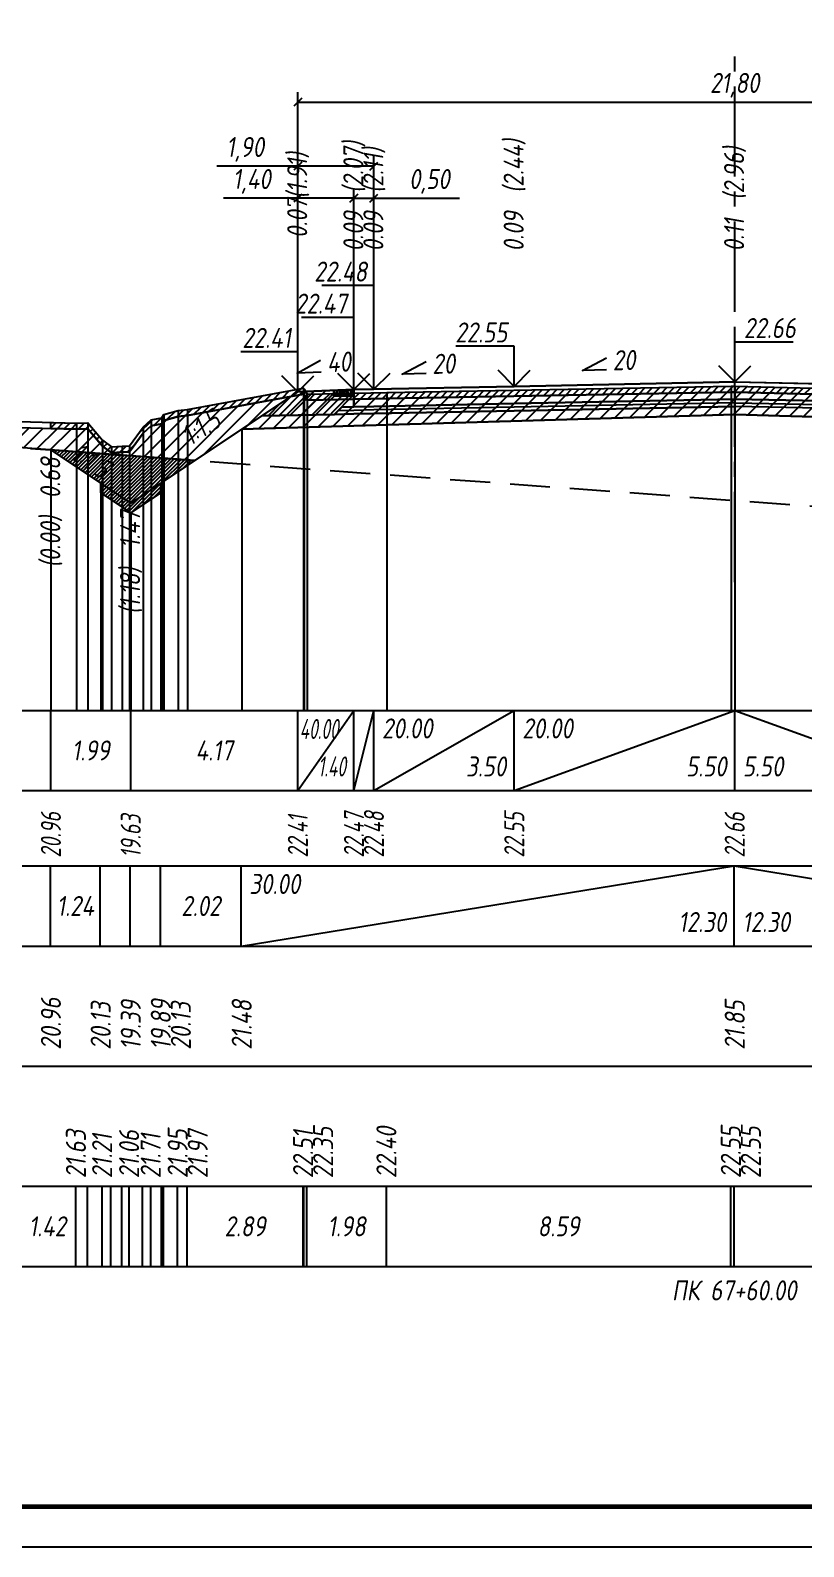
# Model space of a CAD drawing. Extents: x -717 to 1451, y -133302 to 233.
# Drawn here: x 102.4 to 198.9, y -106286.4 to -106097.1 of the extents above; entities that cross this region are included whole.
import ezdxf
from ezdxf.enums import TextEntityAlignment as Align

# ---------------------------------------------------------------- set-up
doc = ezdxf.new("R2010")
doc.units = 0
doc.linetypes.add('осевая2', pattern=[1.125, 0.75, -0.125, 0.125, -0.125])
doc.linetypes.add('штриховая', pattern=[0.75, 0.5, -0.25])
for name, color, linetype in [('Интерполированный поперечник', 2, 'Continuous'), ('Код_510', 7, 'Continuous'), ('Код_514', 1, 'Continuous'), ('Код_516', 1, 'Continuous'), ('Контур_0', 7, 'Continuous'), ('Контур_2521', 7, 'Continuous'), ('Контур_2564', 7, 'Continuous'), ('Контур_2660', 7, 'Continuous'), ('Контур_2665', 7, 'Continuous'), ('Контур_400', 7, 'Continuous'), ('Контур_508', 7, 'Continuous'), ('Контур_512', 7, 'Continuous'), ('Контур_513', 7, 'Continuous'), ('Контур_818', 7, 'Continuous'), ('Красный поперечник', 1, 'Continuous'), ('Объём_2501', 7, 'Continuous'), ('Объём_2564', 7, 'Continuous'), ('Объём_2650', 7, 'Continuous'), ('Объём_2660', 7, 'Continuous'), ('Объём_2661', 7, 'Continuous'), ('Объём_2663', 7, 'Continuous'), ('Объём_2665', 7, 'Continuous'), ('Объём_2666', 7, 'Continuous'), ('Ось', 1, 'осевая2'), ('Откосы', 7, 'Continuous'), ('Отметки покрытия', 7, 'Continuous'), ('Подписи поперечников', 7, 'Continuous'), ('Рабочие отметки', 7, 'Continuous'), ('Рабочие отметки доп.', 7, 'Continuous'), ('Таблица', 7, 'Continuous'), ('Уклоны проезжей части', 7, 'Continuous'), ('Черный поперечник', 3, 'Continuous')]:
    doc.layers.add(name, color=color, linetype=linetype)
for name, color, linetype, true_color in [('Контур_2540', 2, 'Continuous', 0xffff00), ('Контур_2560', 2, 'Continuous', 0xffff00), ('Контур_2561', 7, 'Continuous', 0xff8040), ('Контур_2562', 3, 'Continuous', 0x00ff00), ('Контур_2563', 7, 'Continuous', 0xff8000), ('Контур_2570', 7, 'Continuous', 0x80ff00), ('Контур_2583', 3, 'Continuous', 0x00ff00), ('Контур_2736', 4, 'Continuous', 0x00ffff), ('Контур_2737', 4, 'Continuous', 0x00ffff), ('Контур_2738', 4, 'Continuous', 0x00ffff), ('Контур_2739', 4, 'Continuous', 0x00ffff), ('Контур_2741', 4, 'Continuous', 0x00ffff), ('Контур_2742', 4, 'Continuous', 0x00ffff), ('Контур_2743', 4, 'Continuous', 0x00ffff), ('Контур_2744', 7, 'Continuous', 0xa4ffff), ('Контур_2745', 7, 'Continuous', 0xa4ffff), ('Контур_2747', 4, 'Continuous', 0x00ffff), ('Контур_2748', 4, 'Continuous', 0x00ffff), ('Контур_2749', 4, 'Continuous', 0x00ffff), ('Контур_2750', 4, 'Continuous', 0x00ffff), ('Контур_2751', 4, 'Continuous', 0x00ffff), ('Контур_2752', 4, 'Continuous', 0x00ffff), ('Контур_402', 7, 'Continuous', 0xff6464), ('Контур_703', 4, 'Continuous', 0x00ffff), ('Контур_705', 4, 'Continuous', 0x00ffff), ('Контур_707', 4, 'Continuous', 0x00ffff), ('Контур_720', 131, 'Continuous', 0xaaffff), ('Объём_2500', 7, 'Continuous', 0xc0c0c0), ('Объём_2520', 7, 'Continuous', 0x80ffff), ('Объём_2540', 2, 'Continuous', 0xffff00), ('Объём_2560', 2, 'Continuous', 0xffff00), ('Объём_2561', 7, 'Continuous', 0xff8040), ('Объём_2562', 3, 'Continuous', 0x00ff00), ('Объём_2563', 7, 'Continuous', 0xff8000), ('Объём_2570', 7, 'Continuous', 0x80ff00), ('Объём_2580', 3, 'Continuous', 0x00ff00), ('Объём_2583', 3, 'Continuous', 0x00ff00), ('Объём_2594', 3, 'Continuous', 0x00ff00), ('Объём_2600', 7, 'Continuous', 0x808000), ('Объём_2620', 2, 'Continuous', 0xffff00)]:
    doc.layers.add(name, color=color, linetype=linetype, true_color=true_color)
doc.styles.get("Standard").update_dxf_attribs({"font": 'txt', "height": 2.5})
doc.styles.add('М', font='romand.shx', dxfattribs={"width": 0.8, "oblique": 10, "height": 2.5})
doc.dimstyles.new('ISO-25', dxfattribs={"dimtxt": 2.5, "dimasz": 2.5, "dimexe": 1.25, "dimexo": 0.625, "dimtad": 1, "dimtxsty": 'Standard', "dimcen": 2.5, "dimadec": 0, "dimazin": 0, "dimtfac": 1, "dimtmove": 0, "dimatfit": 3, "dimfxl": 1, "dimarcsym": 0})

# ---------------------------------------------------------------- blocks, each defined once
blk = doc.blocks.new('_Oblique')
at = {"color": 0, "linetype": 'ByBlock', "lineweight": -2}
blk.add_line((-0.5, -0.5), (0.5, 0.5), dxfattribs=at)
blk = doc.blocks.new('*D2163')
at = {"color": 0, "lineweight": -2, "transparency": 16777216}
for p, q in [((135.8, -106141.65), (135.8, -106116.8)), ((142.8, -106141.37), (142.8, -106116.8)), ((135.8, -106118.05), (126.52, -106118.05)), ((142.8, -106118.05), (135.8, -106118.05))]:
    blk.add_line(p, q, dxfattribs=at)
at = {"layer": 'Defpoints', "color": 0, "transparency": 16777216}
for p in [(142.8, -106118.05), (135.8, -106142.28), (142.8, -106142)]:
    blk.add_point(p, dxfattribs=at)
at = {"color": 0, "lineweight": -2, "transparency": 16777216, "rotation": 180}
blk.add_blockref('_Oblique', (135.8, -106118.05), dxfattribs=at)
at = {"color": 0, "lineweight": -2, "transparency": 16777216}
blk.add_blockref('_Oblique', (142.8, -106118.05), dxfattribs=at)
at = {"color": 0, "transparency": 16777216, "insert": (130.06, -106115.94), "char_height": 2.5, "width": 8.75, "attachment_point": 5, "style": 'М'}
blk.add_mtext('1,40', dxfattribs=at)
blk = doc.blocks.new('*D2165')
at = {"color": 0, "lineweight": -2, "transparency": 16777216}
for p, q in [((142.8, -106141.37), (142.8, -106116.8)), ((145.3, -106141.32), (145.3, -106116.8)), ((142.8, -106118.05), (145.3, -106118.05)), ((145.3, -106118.05), (155.98, -106118.05))]:
    blk.add_line(p, q, dxfattribs=at)
at = {"layer": 'Defpoints', "color": 0, "transparency": 16777216}
for p in [(145.3, -106118.05), (142.8, -106142), (145.3, -106141.95)]:
    blk.add_point(p, dxfattribs=at)
at = {"color": 0, "lineweight": -2, "transparency": 16777216, "rotation": 180}
blk.add_blockref('_Oblique', (142.8, -106118.05), dxfattribs=at)
at = {"color": 0, "lineweight": -2, "transparency": 16777216}
blk.add_blockref('_Oblique', (145.3, -106118.05), dxfattribs=at)
at = {"color": 0, "transparency": 16777216, "insert": (152.22, -106115.94), "char_height": 2.5, "width": 9.1667, "attachment_point": 5, "style": 'М'}
blk.add_mtext('0,50', dxfattribs=at)
blk = doc.blocks.new('*D2168')
at = {"color": 0, "lineweight": -2, "transparency": 16777216}
for p, q in [((135.8, -106141.65), (135.8, -106112.8)), ((145.3, -106141.32), (145.3, -106112.8)), ((135.8, -106114.05), (125.7, -106114.05)), ((145.3, -106114.05), (135.8, -106114.05))]:
    blk.add_line(p, q, dxfattribs=at)
at = {"layer": 'Defpoints', "color": 0, "transparency": 16777216}
for p in [(145.3, -106114.05), (135.8, -106142.28), (145.3, -106141.95)]:
    blk.add_point(p, dxfattribs=at)
at = {"color": 0, "lineweight": -2, "transparency": 16777216, "rotation": 180}
blk.add_blockref('_Oblique', (135.8, -106114.05), dxfattribs=at)
at = {"color": 0, "lineweight": -2, "transparency": 16777216}
blk.add_blockref('_Oblique', (145.3, -106114.05), dxfattribs=at)
at = {"color": 0, "transparency": 16777216, "insert": (129.24, -106111.94), "char_height": 2.5, "width": 8.75, "attachment_point": 5, "style": 'М'}
blk.add_mtext('1,90', dxfattribs=at)
blk = doc.blocks.new('*D2169')
at = {"color": 0, "lineweight": -2, "transparency": 16777216}
for p, q in [((135.8, -106141.65), (135.8, -106104.8)), ((244.8, -106141.65), (244.8, -106104.8)), ((135.8, -106106.05), (244.8, -106106.05))]:
    blk.add_line(p, q, dxfattribs=at)
at = {"layer": 'Defpoints', "color": 0, "transparency": 16777216}
for p in [(244.8, -106106.05), (135.8, -106142.28), (244.8, -106142.28)]:
    blk.add_point(p, dxfattribs=at)
at = {"color": 0, "lineweight": -2, "transparency": 16777216, "rotation": 180}
blk.add_blockref('_Oblique', (135.8, -106106.05), dxfattribs=at)
at = {"color": 0, "lineweight": -2, "transparency": 16777216}
blk.add_blockref('_Oblique', (244.8, -106106.05), dxfattribs=at)
at = {"color": 0, "transparency": 16777216, "insert": (190.3, -106103.94), "char_height": 2.5, "width": 11.25, "attachment_point": 5, "style": 'М'}
blk.add_mtext('21,80', dxfattribs=at)

msp = doc.modelspace()

# ---------------------------------------------------------------- hatches: boundary and pattern name
h = msp.add_hatch()
h.set_pattern_fill('ANSI37', color=256, scale=0.1)
h.set_pattern_definition([(45, (141.55457, -106142.23688), (-0.22451, 0.22451), []), (135, (141.55457, -106142.23688), (-0.22451, -0.22451), [])])
h.paths.add_polyline_path([(140.305, -106142.037), (140.305, -106142.74), (142.805, -106142.74), (142.805, -106141.937), (141.555, -106142.237)])
at = {"layer": 'Объём_2563'}
h = msp.add_hatch(dxfattribs=at)
h.set_pattern_fill('ANSI31', color=256, scale=0.3)
h.paths.add_polyline_path([(141.305, -106144.117), (142.805, -106144.087), (142.805, -106142.74), (140.305, -106142.74), (140.305, -106142.037), (135.805, -106142.217), (131.305, -106145.217), (140.386, -106145.035)])
at = {"layer": 'Объём_2570'}
h = msp.add_hatch(dxfattribs=at)
h.set_pattern_fill('ANSI31', color=256, scale=0.2)
h.paths.add_polyline_path([(189.874, -106142.251), (146.91, -106143.042), (136.987, -106143.263), (136.606, -106142.634), (136.515, -106142.498), (122.053, -106145.191), (120.869, -106145.294), (119.09, -106145.797), (118.839, -106146.198), (117.503, -106146.461), (116.501, -106147.387), (114.813, -106149.718), (113.894, -106149.759), (112.55, -106149.834), (111.445, -106148.988), (109.62, -106146.829), (108.177, -106146.9), (105, -106146.803), (105, -106146.053), (108.177, -106146.15), (109.62, -106146.079), (111.445, -106148.238), (112.55, -106149.084), (113.894, -106149.009), (114.813, -106148.968), (116.501, -106146.637), (117.503, -106145.711), (118.839, -106145.448), (119.09, -106145.047), (120.869, -106144.544), (122.053, -106144.441), (136.515, -106141.748), (136.606, -106141.884), (136.987, -106142.513), (146.91, -106142.292), (189.874, -106141.501), (190.305, -106141.512), (190.305, -106142.262)])
h = msp.add_hatch(dxfattribs=at)
h.set_pattern_fill('ANSI31', color=256, scale=0.2)
h.paths.add_polyline_path([(274.479, -106154.584), (256.263, -106144.866), (254.577, -106144.008), (253.955, -106145.152), (241.644, -106143.53), (227.827, -106143.215), (190.305, -106142.262), (190.305, -106141.512), (227.827, -106142.465), (241.644, -106142.78), (253.955, -106144.402), (254.577, -106143.258), (256.263, -106144.116), (274.479, -106153.834)])
at = {"layer": 'Объём_2600'}
h = msp.add_hatch(dxfattribs=at)
h.set_pattern_fill('ANSI31', color=6, scale=0.4)
h.paths.add_polyline_path([(80, -106146.823), (92.85, -106147), (101.057, -106146.682), (108.177, -106146.9), (109.62, -106146.829), (111.445, -106148.988), (112.55, -106149.834), (113.894, -106149.759), (114.813, -106149.718), (116.501, -106147.387), (117.503, -106146.461), (118.839, -106146.198), (119.09, -106145.797), (120.869, -106145.294), (122.053, -106145.191), (136.515, -106142.498), (136.606, -106142.634), (136.987, -106143.263), (146.91, -106143.042), (189.874, -106142.251), (190.305, -106142.262), (190.305, -106145.037), (128.807, -106146.882), (122.937, -106150.796), (80, -106147.621)])
h = msp.add_hatch(dxfattribs=at)
h.set_pattern_fill('ANSI31', color=6, scale=0.4)
h.paths.add_polyline_path([(227.827, -106143.215), (241.644, -106143.53), (253.955, -106145.152), (254.577, -106144.008), (256.263, -106144.866), (275.677, -106155.223), (286.128, -106160.127), (286.3, -106160.158), (291.968, -106160.847), (292.6, -106160.006), (292.836, -106159.605), (296.095, -106161.064), (296.246, -106161.144), (299.479, -106161.563), (299.479, -106163.848), (274.479, -106162), (251.802, -106146.882), (190.305, -106145.037), (190.305, -106142.262)])
at = {"layer": 'Объём_2620'}
h = msp.add_hatch(dxfattribs=at)
h.set_pattern_fill('ANSI31', color=2, scale=0.1)
h.paths.add_polyline_path([(112.483, -106150.023), (122.937, -106150.796), (118.713, -106153.611), (118.713, -106154.813), (114.963, -106157.313), (111.213, -106154.813), (111.213, -106153.611), (105, -106149.47)])

# ---------------------------------------------------------------- linework, layer by layer
at = {"flags": 128}
msp.add_lwpolyline([(-30.054, -106286.421), (389.946, -106286.421), (389.946, -105989.421), (-30.054, -105989.421)], close=True, dxfattribs=at)
at = {"const_width": 0.6, "flags": 128}
msp.add_lwpolyline([(-10.054, -106281.421), (384.946, -106281.421), (384.946, -105994.421), (-10.054, -105994.421)], close=True, dxfattribs=at)
msp.add_lwpolyline([(140.305, -106142.037), (140.305, -106142.74), (142.805, -106142.74), (142.805, -106141.937), (141.555, -106142.237), (140.305, -106142.037)])
at = {"layer": 'Интерполированный поперечник', "linetype": 'штриховая', "ltscale": 10, "flags": 128}
msp.add_lwpolyline([(80, -106147.621), (299.479, -106163.848)], dxfattribs=at)
at = {"layer": 'Код_510'}
for p, q in [((108.122, -106251.421), (108.122, -106241.421)), ((109.566, -106251.421), (109.566, -106241.421)), ((111.391, -106251.421), (111.391, -106241.421)), ((112.496, -106251.421), (112.496, -106241.421)), ((113.84, -106251.421), (113.84, -106241.421)), ((114.758, -106251.421), (114.758, -106241.421)), ((116.447, -106251.421), (116.447, -106241.421)), ((117.449, -106251.421), (117.449, -106241.421)), ((118.784, -106251.421), (118.784, -106241.421)), ((119.036, -106251.421), (119.036, -106241.421)), ((120.815, -106251.421), (120.815, -106241.421)), ((121.998, -106251.421), (121.998, -106241.421)), ((136.461, -106251.421), (136.461, -106241.421)), ((136.552, -106251.421), (136.552, -106241.421)), ((136.933, -106251.421), (136.933, -106241.421)), ((146.856, -106251.421), (146.856, -106241.421)), ((189.82, -106251.421), (189.82, -106241.421)), ((190.25, -106251.421), (190.25, -106241.421))]:
    msp.add_line(p, q, dxfattribs=at)
at = {"layer": 'Код_514'}
for p, q in [((105, -106192), (105, -106182)), ((114.963, -106192), (114.963, -106182)), ((135.805, -106192), (135.805, -106182)), ((135.805, -106192), (142.805, -106182)), ((142.805, -106192), (142.805, -106182)), ((142.805, -106192), (145.305, -106182)), ((145.305, -106192), (145.305, -106182)), ((145.305, -106192), (162.805, -106182)), ((162.805, -106192), (162.805, -106182)), ((162.805, -106192), (190.305, -106182)), ((190.305, -106192), (190.305, -106182)), ((190.305, -106182), (217.805, -106192))]:
    msp.add_line(p, q, dxfattribs=at)
at = {"layer": 'Код_516'}
for p, q in [((104.946, -106211.421), (104.946, -106201.421)), ((111.159, -106211.421), (111.159, -106201.421)), ((111.159, -106211.421), (111.159, -106201.421)), ((114.909, -106211.421), (114.909, -106201.421)), ((118.659, -106211.421), (118.659, -106201.421)), ((118.659, -106211.421), (118.659, -106201.421)), ((128.753, -106211.421), (128.753, -106201.421)), ((128.753, -106211.421), (190.25, -106201.421)), ((190.25, -106211.421), (190.25, -106201.421)), ((190.25, -106201.421), (251.748, -106211.421))]:
    msp.add_line(p, q, dxfattribs=at)
at = {"layer": 'Контур_0', "flags": 128}
for points in [[(190.305, -106140.987), (162.805, -106141.537), (145.305, -106141.887), (145.305, -106141.887), (145.305, -106141.887), (145.305, -106141.887), (145.305, -106141.887), (142.805, -106141.937), (142.805, -106144.087), (145.305, -106144.037), (145.305, -106144.037), (145.305, -106144.037), (145.305, -106144.037), (145.305, -106144.037), (145.305, -106144.037), (162.805, -106143.687), (190.305, -106143.137), (190.305, -106140.987)], [(190.305, -106140.987), (217.805, -106141.537), (235.305, -106141.887), (235.305, -106141.887), (235.305, -106141.887), (235.305, -106141.887), (235.305, -106141.887), (235.305, -106141.887), (237.805, -106141.937), (237.805, -106144.087), (235.305, -106144.037), (235.305, -106144.037), (235.305, -106144.037), (235.305, -106144.037), (235.305, -106144.037), (235.305, -106144.037), (217.805, -106143.687), (190.305, -106143.137), (190.305, -106140.987)], [(135.805, -106142.217), (122.937, -106150.796), (122.937, -106150.796), (122.937, -106150.796), (122.937, -106150.796), (122.937, -106150.796), (122.937, -106150.796), (122.937, -106150.796), (122.937, -106150.796), (122.937, -106150.796), (122.937, -106150.796), (122.937, -106150.796), (122.937, -106150.796), (122.937, -106150.796), (122.937, -106150.796), (114.963, -106156.111), (114.963, -106156.111), (105, -106149.47), (105, -106149.47), (105, -106149.47), (105, -106149.47), (105, -106149.47), (105, -106149.47), (105, -106149.47), (105, -106149.47), (105, -106149.47), (105, -106149.47), (105, -106149.47), (105, -106149.47), (105, -106149.47)], [(135.805, -106142.217), (122.937, -106150.796), (122.937, -106150.796), (122.937, -106150.796), (122.937, -106150.796), (122.937, -106150.796), (122.937, -106150.796), (122.937, -106150.796), (122.937, -106150.796), (122.937, -106150.796), (122.937, -106150.796), (122.937, -106150.796), (122.937, -106150.796), (122.937, -106150.796), (122.937, -106150.796), (114.963, -106156.111)], [(135.805, -106142.217), (135.805, -106142.217)], [(190.305, -106143.137), (162.805, -106143.687), (145.305, -106144.037), (145.305, -106144.037), (145.305, -106144.037), (145.305, -106144.037), (145.305, -106144.037), (145.305, -106144.037), (142.805, -106144.087), (141.305, -106144.117), (140.386, -106145.035), (142.805, -106144.987), (145.305, -106144.937), (145.305, -106144.937), (145.305, -106144.937), (145.305, -106144.937), (145.305, -106144.937), (145.305, -106144.937), (162.805, -106144.587), (190.305, -106144.037), (190.305, -106143.137)], [(190.305, -106143.137), (217.805, -106143.687), (235.305, -106144.037), (235.305, -106144.037), (235.305, -106144.037), (235.305, -106144.037), (235.305, -106144.037), (235.305, -106144.037), (237.805, -106144.087), (239.305, -106144.117), (240.223, -106145.035), (237.805, -106144.987), (235.305, -106144.937), (235.305, -106144.937), (235.305, -106144.937), (235.305, -106144.937), (235.305, -106144.937), (235.305, -106144.937), (217.805, -106144.587), (190.305, -106144.037), (190.305, -106143.137)], [(131.305, -106145.217), (140.386, -106145.035), (141.305, -106144.117), (142.805, -106144.087)]]:
    msp.add_lwpolyline(points, dxfattribs=at)
at = {"layer": 'Контур_2521', "color": 250, "flags": 128}
for points in [[(190.305, -106143.587), (162.805, -106144.137), (145.305, -106144.487), (145.305, -106144.487), (145.305, -106144.487), (145.305, -106144.487), (145.305, -106144.487), (145.305, -106144.487), (142.805, -106144.537), (140.846, -106144.576)], [(190.305, -106143.587), (217.805, -106144.137), (235.305, -106144.487), (235.305, -106144.487), (235.305, -106144.487), (235.305, -106144.487), (235.305, -106144.487), (235.305, -106144.487), (237.805, -106144.537), (239.764, -106144.576)]]:
    msp.add_lwpolyline(points, dxfattribs=at)
at = {"layer": 'Контур_2540', "flags": 128}
for points in [[(162.805, -106144.587), (145.305, -106144.937), (142.805, -106144.987), (140.386, -106145.035), (131.305, -106145.217), (128.807, -106146.882), (190.305, -106145.037), (190.305, -106144.037), (162.805, -106144.587)], [(190.305, -106145.037), (251.802, -106146.882), (249.305, -106145.217), (240.223, -106145.035), (237.805, -106144.987), (235.305, -106144.937), (217.805, -106144.587), (190.305, -106144.037), (190.305, -106145.037)]]:
    msp.add_lwpolyline(points, dxfattribs=at)
at = {"layer": 'Контур_2560', "flags": 128}
msp.add_lwpolyline([(135.805, -106142.217), (135.805, -106142.217), (135.805, -106142.217), (142.805, -106141.937)], dxfattribs=at)
at = {"layer": 'Контур_2561', "flags": 128}
msp.add_lwpolyline([(142.805, -106141.937), (142.805, -106141.937), (135.805, -106142.217), (135.805, -106142.217), (142.805, -106141.937)], dxfattribs=at)
at = {"layer": 'Контур_2562', "flags": 128}
msp.add_lwpolyline([(135.805, -106142.217), (135.805, -106142.217), (135.805, -106142.217), (135.805, -106142.217), (135.805, -106142.217)], dxfattribs=at)
at = {"layer": 'Контур_2563', "flags": 128}
msp.add_lwpolyline([(141.305, -106144.117), (142.805, -106144.087), (142.805, -106141.937), (135.805, -106142.217), (131.305, -106145.217), (140.386, -106145.035), (141.305, -106144.117)], dxfattribs=at)
at = {"layer": 'Контур_2564', "flags": 128}
msp.add_lwpolyline([(135.805, -106142.217), (142.805, -106141.937)], dxfattribs=at)
at = {"layer": 'Контур_2570', "flags": 128}
msp.add_lwpolyline([(101.057, -106146.682), (108.177, -106146.9), (109.62, -106146.829), (111.445, -106148.988), (112.55, -106149.834), (113.894, -106149.759), (114.813, -106149.718), (116.501, -106147.387), (117.503, -106146.461), (118.839, -106146.198), (119.09, -106145.797), (120.869, -106145.294), (122.053, -106145.191), (136.515, -106142.498), (136.606, -106142.634), (136.987, -106143.263), (146.91, -106143.042), (189.874, -106142.251), (190.305, -106142.262), (227.827, -106143.215)], dxfattribs=at)
at = {"layer": 'Контур_2583', "flags": 128}
msp.add_lwpolyline([(114.963, -106157.313), (118.713, -106154.813), (118.713, -106153.611), (114.963, -106156.111), (111.213, -106153.611), (111.213, -106154.813), (114.963, -106157.313)], dxfattribs=at)
at = {"layer": 'Контур_2660', "flags": 128}
for points in [[(128.807, -106146.882), (190.305, -106145.037)], [(190.305, -106145.037), (251.802, -106146.882)]]:
    msp.add_lwpolyline(points, dxfattribs=at)
at = {"layer": 'Контур_2665', "flags": 128}
msp.add_lwpolyline([(135.805, -106142.217), (135.805, -106142.217)], dxfattribs=at)
at = {"layer": 'Контур_2736', "flags": 128}
for points in [[(135.805, -106142.217), (122.937, -106150.796)], [(122.937, -106150.796), (114.963, -106156.111)]]:
    msp.add_lwpolyline(points, dxfattribs=at)
at = {"layer": 'Контур_2737', "flags": 128}
msp.add_lwpolyline([(122.937, -106150.796), (122.937, -106150.796)], dxfattribs=at)
at = {"layer": 'Контур_2738', "flags": 128}
msp.add_lwpolyline([(122.937, -106150.796), (122.937, -106150.796)], dxfattribs=at)
at = {"layer": 'Контур_2739', "flags": 128}
msp.add_lwpolyline([(122.937, -106150.796), (122.937, -106150.796)], dxfattribs=at)
at = {"layer": 'Контур_2741', "flags": 128}
msp.add_lwpolyline([(105, -106149.47), (105, -106149.47)], dxfattribs=at)
at = {"layer": 'Контур_2742', "flags": 128}
msp.add_lwpolyline([(105, -106149.47), (105, -106149.47)], dxfattribs=at)
at = {"layer": 'Контур_2743', "flags": 128}
msp.add_lwpolyline([(105, -106149.47), (105, -106149.47)], dxfattribs=at)
at = {"layer": 'Контур_2744', "flags": 128}
msp.add_lwpolyline([(105, -106149.47), (105, -106149.47)], dxfattribs=at)
msp.add_lwpolyline([(105, -106149.47), (105, -106149.47)], dxfattribs=at)
msp.add_lwpolyline([(105, -106149.47), (105, -106149.47)], dxfattribs=at)
msp.add_lwpolyline([(105, -106149.47), (105, -106149.47)], dxfattribs=at)
msp.add_lwpolyline([(105, -106149.47), (105, -106149.47)], dxfattribs=at)
msp.add_lwpolyline([(105, -106149.47), (105, -106149.47)], dxfattribs=at)
at = {"layer": 'Контур_2745', "flags": 128}
msp.add_lwpolyline([(122.937, -106150.796), (122.937, -106150.796)], dxfattribs=at)
msp.add_lwpolyline([(122.937, -106150.796), (122.937, -106150.796)], dxfattribs=at)
msp.add_lwpolyline([(122.937, -106150.796), (122.937, -106150.796)], dxfattribs=at)
msp.add_lwpolyline([(122.937, -106150.796), (122.937, -106150.796)], dxfattribs=at)
msp.add_lwpolyline([(122.937, -106150.796), (122.937, -106150.796)], dxfattribs=at)
msp.add_lwpolyline([(122.937, -106150.796), (122.937, -106150.796)], dxfattribs=at)
at = {"layer": 'Контур_2747', "flags": 128}
msp.add_lwpolyline([(122.937, -106150.796), (122.937, -106150.796)], dxfattribs=at)
at = {"layer": 'Контур_2748', "flags": 128}
msp.add_lwpolyline([(122.937, -106150.796), (122.937, -106150.796)], dxfattribs=at)
at = {"layer": 'Контур_2749', "flags": 128}
msp.add_lwpolyline([(122.937, -106150.796), (122.937, -106150.796)], dxfattribs=at)
at = {"layer": 'Контур_2750', "flags": 128}
msp.add_lwpolyline([(105, -106149.47), (105, -106149.47)], dxfattribs=at)
at = {"layer": 'Контур_2751', "flags": 128}
msp.add_lwpolyline([(105, -106149.47), (105, -106149.47)], dxfattribs=at)
at = {"layer": 'Контур_2752', "flags": 128}
msp.add_lwpolyline([(105, -106149.47), (105, -106149.47)], dxfattribs=at)
at = {"layer": 'Контур_400', "flags": 128}
for points in [[(142.805, -106141.937), (145.305, -106141.887), (145.305, -106141.887), (145.305, -106141.887), (145.305, -106141.887), (145.305, -106141.887), (145.305, -106141.887), (162.805, -106141.537), (190.305, -106140.987)], [(190.305, -106140.987), (217.805, -106141.537), (235.305, -106141.887), (235.305, -106141.887), (235.305, -106141.887), (235.305, -106141.887), (235.305, -106141.887), (235.305, -106141.887), (237.805, -106141.937)]]:
    msp.add_lwpolyline(points, dxfattribs=at)
at = {"layer": 'Контур_402', "flags": 128}
msp.add_lwpolyline([(128.807, -106146.882), (190.305, -106145.037), (251.802, -106146.882)], dxfattribs=at)
at = {"layer": 'Контур_508', "flags": 128}
msp.add_lwpolyline([(105, -106149.47), (111.213, -106153.611), (111.213, -106154.813), (114.963, -106157.313), (118.713, -106154.813), (118.713, -106153.611), (128.807, -106146.882), (190.305, -106145.037), (251.802, -106146.882), (274.479, -106162)], dxfattribs=at)
at = {"layer": 'Контур_512', "flags": 128}
msp.add_lwpolyline([(105, -106149.47), (111.213, -106153.611), (111.213, -106154.813), (114.963, -106157.313), (118.713, -106154.813), (118.713, -106153.611), (128.807, -106146.882), (190.305, -106145.037), (251.802, -106146.882), (274.479, -106162)], dxfattribs=at)
at = {"layer": 'Контур_513', "flags": 128}
msp.add_lwpolyline([(105, -106149.47), (111.213, -106153.611), (111.213, -106154.813), (114.963, -106157.313), (118.713, -106154.813), (118.713, -106153.611), (128.807, -106146.882), (190.305, -106145.037), (251.802, -106146.882), (274.479, -106162)], dxfattribs=at)
at = {"layer": 'Контур_703', "flags": 128}
msp.add_lwpolyline([(135.805, -106142.217), (122.937, -106150.796)], dxfattribs=at)
at = {"layer": 'Контур_705', "flags": 128}
msp.add_lwpolyline([(122.937, -106150.796), (122.937, -106150.796)], dxfattribs=at)
at = {"layer": 'Контур_707', "flags": 128}
msp.add_lwpolyline([(114.963, -106156.111), (105, -106149.47)], dxfattribs=at)
at = {"layer": 'Контур_720', "flags": 128}
msp.add_lwpolyline([(114.963, -106156.111), (114.963, -106156.111)], dxfattribs=at)
at = {"layer": 'Контур_818', "flags": 128}
msp.add_lwpolyline([(105, -106146.803), (108.177, -106146.9), (109.62, -106146.829), (111.445, -106148.988), (112.55, -106149.834), (113.894, -106149.759), (114.813, -106149.718), (116.501, -106147.387), (117.503, -106146.461), (118.839, -106146.198), (119.09, -106145.797), (120.869, -106145.294), (122.053, -106145.191), (136.515, -106142.498), (136.606, -106142.634), (136.987, -106143.263), (146.91, -106143.042), (189.874, -106142.251), (190.305, -106142.262), (227.827, -106143.215)], dxfattribs=at)
at = {"layer": 'Красный поперечник'}
for p, q in [((145.305, -106141.887), (162.805, -106141.537)), ((162.805, -106141.537), (190.305, -106140.987)), ((190.305, -106140.987), (217.805, -106141.537)), ((114.963, -106156.111), (135.805, -106142.217)), ((135.805, -106142.217), (142.805, -106141.937)), ((142.805, -106141.937), (145.305, -106141.887)), ((190.305, -106145.037), (190.305, -106182)), ((128.807, -106146.882), (128.807, -106182)), ((105, -106149.47), (105, -106182)), ((105, -106149.47), (114.963, -106156.111)), ((111.213, -106153.611), (111.213, -106182)), ((111.213, -106154.813), (111.213, -106182)), ((118.713, -106153.611), (118.713, -106182)), ((118.713, -106154.813), (118.713, -106182)), ((114.963, -106157.313), (114.963, -106182))]:
    msp.add_line(p, q, dxfattribs=at)
at = {"layer": 'Объём_2500', "flags": 128}
for points in [[(190.305, -106140.987), (162.805, -106141.537), (145.305, -106141.887), (145.305, -106141.887), (145.305, -106141.887), (145.305, -106141.887), (145.305, -106141.887), (142.805, -106141.937), (142.805, -106144.087), (145.305, -106144.037), (145.305, -106144.037), (145.305, -106144.037), (145.305, -106144.037), (145.305, -106144.037), (145.305, -106144.037), (162.805, -106143.687), (190.305, -106143.137), (190.305, -106140.987)], [(190.305, -106140.987), (217.805, -106141.537), (235.305, -106141.887), (235.305, -106141.887), (235.305, -106141.887), (235.305, -106141.887), (235.305, -106141.887), (235.305, -106141.887), (237.805, -106141.937), (237.805, -106144.087), (235.305, -106144.037), (235.305, -106144.037), (235.305, -106144.037), (235.305, -106144.037), (235.305, -106144.037), (235.305, -106144.037), (217.805, -106143.687), (190.305, -106143.137), (190.305, -106140.987)]]:
    msp.add_lwpolyline(points, dxfattribs=at)
at = {"layer": 'Объём_2501', "flags": 128}
for points in [[(142.805, -106141.937), (145.305, -106141.887), (145.305, -106141.887), (145.305, -106141.887), (145.305, -106141.887), (145.305, -106141.887), (145.305, -106141.887), (162.805, -106141.537), (190.305, -106140.987)], [(190.305, -106140.987), (217.805, -106141.537), (235.305, -106141.887), (235.305, -106141.887), (235.305, -106141.887), (235.305, -106141.887), (235.305, -106141.887), (235.305, -106141.887), (237.805, -106141.937)]]:
    msp.add_lwpolyline(points, dxfattribs=at)
at = {"layer": 'Объём_2520', "color": 250, "flags": 128}
for points in [[(190.305, -106143.137), (162.805, -106143.687), (145.305, -106144.037), (145.305, -106144.037), (145.305, -106144.037), (145.305, -106144.037), (145.305, -106144.037), (145.305, -106144.037), (142.805, -106144.087), (141.305, -106144.117), (140.386, -106145.035), (142.805, -106144.987), (145.305, -106144.937), (145.305, -106144.937), (145.305, -106144.937), (145.305, -106144.937), (145.305, -106144.937), (145.305, -106144.937), (162.805, -106144.587), (190.305, -106144.037), (190.305, -106143.137)], [(190.305, -106143.137), (217.805, -106143.687), (235.305, -106144.037), (235.305, -106144.037), (235.305, -106144.037), (235.305, -106144.037), (235.305, -106144.037), (235.305, -106144.037), (237.805, -106144.087), (239.305, -106144.117), (240.223, -106145.035), (237.805, -106144.987), (235.305, -106144.937), (235.305, -106144.937), (235.305, -106144.937), (235.305, -106144.937), (235.305, -106144.937), (235.305, -106144.937), (217.805, -106144.587), (190.305, -106144.037), (190.305, -106143.137)]]:
    msp.add_lwpolyline(points, dxfattribs=at)
at = {"layer": 'Объём_2540', "flags": 128}
for points in [[(162.805, -106144.587), (145.305, -106144.937), (142.805, -106144.987), (140.386, -106145.035), (131.305, -106145.217), (128.807, -106146.882), (190.305, -106145.037), (190.305, -106144.037), (162.805, -106144.587)], [(190.305, -106145.037), (251.802, -106146.882), (249.305, -106145.217), (240.223, -106145.035), (237.805, -106144.987), (235.305, -106144.937), (217.805, -106144.587), (190.305, -106144.037), (190.305, -106145.037)]]:
    msp.add_lwpolyline(points, dxfattribs=at)
at = {"layer": 'Объём_2560', "flags": 128}
msp.add_lwpolyline([(135.805, -106142.217), (135.805, -106142.217), (135.805, -106142.217), (142.805, -106141.937)], dxfattribs=at)
at = {"layer": 'Объём_2561', "flags": 128}
msp.add_lwpolyline([(142.805, -106141.937), (142.805, -106141.937), (135.805, -106142.217), (135.805, -106142.217), (142.805, -106141.937)], dxfattribs=at)
at = {"layer": 'Объём_2562', "flags": 128}
msp.add_lwpolyline([(135.805, -106142.217), (135.805, -106142.217), (135.805, -106142.217), (135.805, -106142.217), (135.805, -106142.217)], dxfattribs=at)
at = {"layer": 'Объём_2563', "color": 250, "flags": 128}
msp.add_lwpolyline([(141.305, -106144.117), (142.805, -106144.087), (142.805, -106142.74), (140.305, -106142.74), (140.305, -106142.037), (135.805, -106142.217), (131.305, -106145.217), (140.386, -106145.035), (141.305, -106144.117)], dxfattribs=at)
at = {"layer": 'Объём_2564', "flags": 128}
msp.add_lwpolyline([(135.805, -106142.217), (142.805, -106141.937)], dxfattribs=at)
at = {"layer": 'Объём_2570', "flags": 128}
for points in [[(189.874, -106142.251), (146.91, -106143.042), (136.987, -106143.263), (136.606, -106142.634), (136.515, -106142.498), (122.053, -106145.191), (120.869, -106145.294), (119.09, -106145.797), (118.839, -106146.198), (117.503, -106146.461), (116.501, -106147.387), (114.813, -106149.718), (113.894, -106149.759), (112.55, -106149.834), (111.445, -106148.988), (109.62, -106146.829), (108.177, -106146.9), (105, -106146.803), (105, -106146.053), (108.177, -106146.15), (109.62, -106146.079), (111.445, -106148.238), (112.55, -106149.084), (113.894, -106149.009), (114.813, -106148.968), (116.501, -106146.637), (117.503, -106145.711), (118.839, -106145.448), (119.09, -106145.047), (120.869, -106144.544), (122.053, -106144.441), (136.515, -106141.748), (136.606, -106141.884), (136.987, -106142.513), (146.91, -106142.292), (189.874, -106141.501), (190.305, -106141.512), (190.305, -106142.262), (189.874, -106142.251), (189.874, -106142.251)], [(274.479, -106154.584), (256.263, -106144.866), (254.577, -106144.008), (253.955, -106145.152), (241.644, -106143.53), (227.827, -106143.215), (190.305, -106142.262), (190.305, -106141.512), (227.827, -106142.465), (241.644, -106142.78), (253.955, -106144.402), (254.577, -106143.258), (256.263, -106144.116), (274.479, -106153.834), (274.479, -106154.584), (274.479, -106154.584)]]:
    msp.add_lwpolyline(points, dxfattribs=at)
at = {"layer": 'Объём_2580', "flags": 128}
msp.add_lwpolyline([(135.805, -106142.217), (135.805, -106142.217)], dxfattribs=at)
at = {"layer": 'Объём_2583', "flags": 128}
msp.add_lwpolyline([(114.963, -106157.313), (118.713, -106154.813), (118.713, -106153.611), (114.963, -106156.111), (111.213, -106153.611), (111.213, -106154.813), (114.963, -106157.313)], dxfattribs=at)
at = {"layer": 'Объём_2594', "flags": 128}
msp.add_lwpolyline([(118.713, -106153.611), (114.963, -106156.111), (111.213, -106153.611)], dxfattribs=at)
at = {"layer": 'Объём_2620', "flags": 128}
msp.add_lwpolyline([(112.483, -106150.023), (122.937, -106150.796), (118.713, -106153.611), (118.713, -106154.813), (114.963, -106157.313), (111.213, -106154.813), (111.213, -106153.611), (105, -106149.47), (112.483, -106150.023), (112.483, -106150.023)], dxfattribs=at)
at = {"layer": 'Объём_2650', "color": 6, "flags": 128}
for points in [[(101.057, -106146.682), (108.177, -106146.9), (109.62, -106146.829), (111.445, -106148.988), (112.55, -106149.834), (113.894, -106149.759), (114.813, -106149.718), (116.501, -106147.387), (117.503, -106146.461), (118.839, -106146.198), (119.09, -106145.797), (120.869, -106145.294), (122.053, -106145.191), (136.515, -106142.498), (136.606, -106142.634), (136.987, -106143.263), (146.91, -106143.042), (189.874, -106142.251), (190.305, -106142.262), (190.305, -106145.037), (128.807, -106146.882), (122.937, -106150.796), (80, -106147.621)], [(227.827, -106143.215), (241.644, -106143.53), (253.955, -106145.152), (254.577, -106144.008), (256.263, -106144.866), (275.677, -106155.223), (286.128, -106160.127), (286.3, -106160.158), (291.968, -106160.847), (292.6, -106160.006), (292.836, -106159.605), (296.095, -106161.064), (296.246, -106161.144), (299.479, -106161.563), (299.479, -106161.563), (299.479, -106163.848), (274.479, -106162), (251.802, -106146.882), (190.305, -106145.037), (190.305, -106142.262), (227.827, -106143.215), (227.827, -106143.215)]]:
    msp.add_lwpolyline(points, dxfattribs=at)
at = {"layer": 'Объём_2660', "flags": 128}
for points in [[(128.807, -106146.882), (190.305, -106145.037)], [(190.305, -106145.037), (251.802, -106146.882)]]:
    msp.add_lwpolyline(points, dxfattribs=at)
at = {"layer": 'Объём_2661', "flags": 128}
msp.add_lwpolyline([(135.805, -106142.217), (122.937, -106150.796)], dxfattribs=at)
at = {"layer": 'Объём_2663', "flags": 128}
msp.add_lwpolyline([(122.937, -106150.796), (114.963, -106156.111), (105, -106149.47)], dxfattribs=at)
at = {"layer": 'Объём_2665', "flags": 128}
msp.add_lwpolyline([(135.805, -106142.217), (135.805, -106142.217)], dxfattribs=at)
at = {"layer": 'Объём_2666', "flags": 128}
msp.add_lwpolyline([(135.805, -106142.217), (122.937, -106150.796)], dxfattribs=at)
at = {"layer": 'Ось', "ltscale": 15}
msp.add_line((190.305, -106165.971), (190.305, -106099.958), dxfattribs=at)
at = {"layer": 'Откосы', "color": 1, "flags": 128}
for points in [[(138.704, -106139.769), (135.706, -106139.889), (138.644, -106138.271)], [(151.829, -106139.945), (148.83, -106140.005), (151.799, -106138.445)], [(174.329, -106139.495), (171.33, -106139.555), (174.299, -106137.995)]]:
    msp.add_lwpolyline(points, dxfattribs=at)
at = {"layer": 'Отметки покрытия', "color": 1}
for p, q in [((145.305, -106128.937), (138.805, -106128.937)), ((145.305, -106141.887), (145.305, -106128.937)), ((142.805, -106132.937), (136.255, -106132.937)), ((142.805, -106141.937), (142.805, -106132.937)), ((190.305, -106140.987), (190.305, -106135.987)), ((190.305, -106135.987), (197.605, -106135.987)), ((135.805, -106137.217), (128.705, -106137.217)), ((135.805, -106142.217), (135.805, -106137.217)), ((162.805, -106136.537), (155.505, -106136.537)), ((162.805, -106141.537), (162.805, -106136.537)), ((162.805, -106141.537), (160.805, -106139.537)), ((162.805, -106141.537), (164.805, -106139.537)), ((190.305, -106140.987), (188.305, -106138.987)), ((190.305, -106140.987), (192.305, -106138.987)), ((135.805, -106142.217), (133.805, -106140.217)), ((135.805, -106142.217), (137.805, -106140.217)), ((142.805, -106141.937), (140.805, -106139.937)), ((142.805, -106141.937), (144.805, -106139.937)), ((145.305, -106141.887), (143.305, -106139.887)), ((145.305, -106141.887), (147.305, -106139.887))]:
    msp.add_line(p, q, dxfattribs=at)
at = {"layer": 'Таблица'}
for p, q in [((80, -106182), (299.479, -106182)), ((80, -106192), (299.479, -106192)), ((80, -106201.421), (299.479, -106201.421)), ((79.946, -106211.421), (299.425, -106211.421)), ((79.946, -106226.421), (299.425, -106226.421)), ((79.946, -106241.421), (299.425, -106241.421)), ((79.946, -106251.421), (299.425, -106251.421))]:
    msp.add_line(p, q, dxfattribs=at)
at = {"layer": 'Черный поперечник', "color": 7}
for p, q in [((136.515, -106141.748), (136.515, -106182)), ((189.874, -106141.501), (189.874, -106182)), ((190.305, -106141.512), (190.305, -106182)), ((136.606, -106141.884), (136.606, -106182)), ((136.987, -106142.513), (136.987, -106182)), ((146.91, -106142.292), (146.91, -106182)), ((118.839, -106145.448), (118.839, -106182)), ((119.09, -106145.047), (119.09, -106182)), ((120.869, -106144.544), (120.869, -106182)), ((122.053, -106144.441), (122.053, -106182)), ((108.177, -106146.15), (108.177, -106182)), ((109.62, -106146.079), (109.62, -106182)), ((116.501, -106146.637), (116.501, -106182)), ((117.503, -106145.711), (117.503, -106182)), ((111.445, -106148.238), (111.445, -106182)), ((112.55, -106149.084), (112.55, -106182)), ((113.894, -106149.009), (113.894, -106182)), ((114.813, -106148.968), (114.813, -106182))]:
    msp.add_line(p, q, dxfattribs=at)
at = {"layer": 'Черный поперечник', "flags": 128}
msp.add_lwpolyline([(101.057, -106145.932), (108.177, -106146.15), (109.62, -106146.079), (111.445, -106148.238), (112.55, -106149.084), (113.894, -106149.009), (114.813, -106148.968), (116.501, -106146.637), (117.503, -106145.711), (118.839, -106145.448), (119.09, -106145.047), (120.869, -106144.544), (122.053, -106144.441), (136.515, -106141.748), (136.606, -106141.884), (136.987, -106142.513), (146.91, -106142.292), (189.874, -106141.501), (190.305, -106141.512), (227.827, -106142.465)], dxfattribs=at)

# ---------------------------------------------------------------- texts
at = {"layer": 'Код_510', "style": 'М', "oblique": 10, "width": 0.8}
for s, p in [('21.63', (108.122, -106240.421)), ('21.06', (114.758, -106240.421)), ('21.95', (120.815, -106240.421)), ('21.97', (123.315, -106240.421)), ('22.51', (136.461, -106240.421)), ('22.35', (138.961, -106240.421)), ('22.40', (146.856, -106240.421)), ('22.55', (189.82, -106240.421)), ('22.55', (192.32, -106240.421)), ('21.21', (111.391, -106240.421)), ('21.71', (117.449, -106240.421))]:
    msp.add_text(s, height=2.5, rotation=90, dxfattribs=at).set_placement(p, align=Align.MIDDLE_LEFT)
for s, p in [('1.42', (104.563, -106246.421)), ('2.89', (129.23, -106246.421)), ('1.98', (141.894, -106246.421)), ('8.59', (168.338, -106246.421))]:
    msp.add_text(s, height=2.5, dxfattribs=at).set_placement(p, align=Align.MIDDLE_CENTER)
at = {"layer": 'Код_514', "style": 'М', "oblique": 10}
for s, width, p in [('40.00', 0.6, (136.032, -106183.07)), ('20.00', 0.8, (146.305, -106183)), ('20.00', 0.8, (163.805, -106183))]:
    msp.add_text(s, height=2.5, dxfattribs=dict(at, width=width)).set_placement(p, align=Align.TOP_LEFT)
at = {"layer": 'Код_514', "style": 'М', "oblique": 10, "width": 0.8}
for s, p in [('1.99', (109.981, -106187)), ('4.17', (125.384, -106187))]:
    msp.add_text(s, height=2.5, dxfattribs=at).set_placement(p, align=Align.MIDDLE_CENTER)
at = {"layer": 'Код_514', "style": 'М', "oblique": 10}
for s, width, p in [('1.40', 0.6, (141.805, -106191)), ('3.50', 0.8, (161.805, -106191)), ('5.50', 0.8, (189.305, -106191))]:
    msp.add_text(s, height=2.5, dxfattribs=dict(at, width=width)).set_placement(p, align=Align.BOTTOM_RIGHT)
at = {"layer": 'Код_514', "style": 'М', "oblique": 10, "width": 0.8}
msp.add_text('5.50', height=2.5, dxfattribs=at).set_placement((191.305, -106191), align=Align.BOTTOM_LEFT)
at = {"layer": 'Код_514', "style": 'М', "oblique": 10, "width": 0.7}
for s, p in [('20.96', (105, -106200.382)), ('22.47', (142.805, -106200.382)), ('22.48', (145.305, -106200.382)), ('22.55', (162.805, -106200.382)), ('22.66', (190.305, -106200.382)), ('19.63', (114.963, -106200.382)), ('22.41', (135.805, -106200.382))]:
    msp.add_text(s, height=2.5, rotation=90, dxfattribs=at).set_placement(p, align=Align.MIDDLE_LEFT)
at = {"layer": 'Код_516', "style": 'М', "oblique": 10, "width": 0.8}
msp.add_text('30.00', height=2.5, dxfattribs=at).set_placement((129.753, -106202.421), align=Align.TOP_LEFT)
for s, p in [('1.24', (108.052, -106206.421)), ('2.02', (123.706, -106206.421))]:
    msp.add_text(s, height=2.5, dxfattribs=at).set_placement(p, align=Align.MIDDLE_CENTER)
msp.add_text('12.30', height=2.5, dxfattribs=at).set_placement((189.25, -106210.421), align=Align.BOTTOM_RIGHT)
msp.add_text('12.30', height=2.5, dxfattribs=at).set_placement((191.25, -106210.421), align=Align.BOTTOM_LEFT)
for s, p in [('20.96', (105, -106224.371)), ('20.13', (111.213, -106224.371)), ('19.39', (114.963, -106224.371)), ('19.89', (118.713, -106224.371)), ('20.13', (121.213, -106224.371)), ('21.48', (128.807, -106224.371)), ('21.85', (190.305, -106224.371))]:
    msp.add_text(s, height=2.5, rotation=90, dxfattribs=at).set_placement(p, align=Align.MIDDLE_LEFT)
at = {"layer": 'Отметки покрытия', "color": 1, "style": 'М', "oblique": 10, "width": 0.8}
for s, p in [('22.48', (144.446, -106129.206)), ('22.47', (141.946, -106133.206)), ('22.55', (161.946, -106136.806)), ('22.41', (134.946, -106137.486))]:
    msp.add_text(s, height=2.5, dxfattribs=at).set_placement(p, align=Align.BOTTOM_RIGHT)
msp.add_text('22.66', height=2.5, dxfattribs=at).set_placement((191.446, -106136.256), align=Align.BOTTOM_LEFT)
at = {"layer": 'Подписи поперечников', "style": 'М', "oblique": 10, "width": 0.8}
msp.add_text('ПК 67+60.00', height=2.5, dxfattribs=at).set_placement((190.25, -106256.421), align=Align.BOTTOM_CENTER)
at = {"layer": 'Рабочие отметки', "color": 1, "style": 'М', "oblique": 10, "width": 0.8}
for s, p in [('0.07', (135.727, -106118.091)), ('0.68', (104.922, -106150.4)), ('1.47', (114.885, -106157.042))]:
    msp.add_text(s, height=2.5, rotation=90, dxfattribs=at).set_placement(p, align=Align.MIDDLE_RIGHT)
for s, p in [('0.09', (142.727, -106124.687)), ('0.09', (145.227, -106124.687)), ('0.09', (162.727, -106124.687)), ('0.11', (190.227, -106124.687))]:
    msp.add_text(s, height=2.5, rotation=90, dxfattribs=at).set_placement(p, align=Align.MIDDLE_LEFT)
at = {"layer": 'Рабочие отметки доп.', "color": 1, "style": 'М', "oblique": 10, "width": 0.8}
for s, p in [('(2.07)', (142.727, -106117.387)), ('(2.44)', (162.727, -106117.387)), ('(2.96)', (190.227, -106118.237)), ('(1.91)', (135.727, -106118.095)), ('(2.11)', (145.227, -106117.387))]:
    msp.add_text(s, height=2.5, rotation=90, dxfattribs=at).set_placement(p, align=Align.MIDDLE_LEFT)
for s, p in [('(0.00)', (104.922, -106157.7)), ('(1.18)', (114.885, -106164.142))]:
    msp.add_text(s, height=2.5, rotation=90, dxfattribs=at).set_placement(p, align=Align.MIDDLE_RIGHT)
at = {"layer": 'Уклоны проезжей части', "color": 1, "style": 'М', "oblique": 10, "width": 0.8}
for s, rotation, p in [('40', 2.29061, (141.008, -106140.486)), ('20', 1.14576, (154.035, -106140.712)), ('20', 1.14576, (176.535, -106140.262)), ('1:1.5', 33.69007, (124.829, -106148.332)), ('1:1.5', 326.30994, (108.918, -106152.483))]:
    msp.add_text(s, height=2.5, rotation=rotation, dxfattribs=at).set_placement(p, align=Align.BOTTOM_CENTER)

# ---------------------------------------------------------------- dimensions: what is measured, and where the dimension line sits
at = {"color": 5}
dim = msp.add_linear_dim(base=(244.805, -106106.049), p1=(135.805, -106142.279), p2=(244.805, -106142.279), angle=180, dimstyle='ISO-25', override={"dimasz": 1, "dimlfac": 0.2, "dimzin": 0, "dimtxsty": 'М', "dimblk1": 'Oblique', "dimblk2": 'Oblique', "dimsah": 1}, dxfattribs=at)
dim.commit()
dim.dimension.update_dxf_attribs({"geometry": '*D2169', "text_midpoint": (190.305, -106103.936)})
for base, p1, p2, picture, middle in [((145.305, -106114.049), (135.805, -106142.279), (145.305, -106141.949), '*D2168', (129.243, -106114.049)), ((142.805, -106118.049), (135.805, -106142.279), (142.805, -106141.999), '*D2163', (130.059, -106118.049)), ((145.305, -106118.049), (142.805, -106141.999), (145.305, -106141.949), '*D2165', (152.216, -106118.049))]:
    dim = msp.add_linear_dim(base=base, p1=p1, p2=p2, angle=180, dimstyle='ISO-25', override={"dimasz": 1, "dimlfac": 0.2, "dimzin": 0, "dimtxsty": 'М', "dimblk1": 'Oblique', "dimblk2": 'Oblique', "dimsah": 1}, dxfattribs=at)
    dim.commit()
    dim.dimension.update_dxf_attribs({"geometry": picture, "text_midpoint": middle, "dimtype": 160})

doc.saveas('drawing.dxf')
